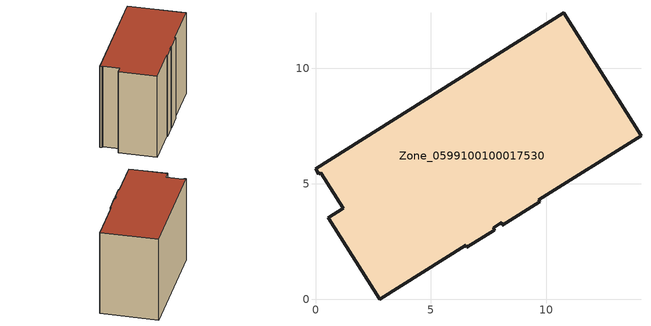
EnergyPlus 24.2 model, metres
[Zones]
Zone_0599100100017530
 floor ground (C_G): 9.72,4.23 8.08,3.21 8.06,3.34 7.71,3.1 7.75,3 6.55,2.25 6.5,2.33 2.78,0 0.56,3.52 1.2,3.94 0.24,5.47 0.15,5.41 0,5.66 10.74,12.41 14.09,7.08 9.66,4.31 z0
 wall outside (C_F): 6.5,2.33 6.55,2.25 7.75,3 7.71,3.1 8.06,3.34 8.08,3.21 9.72,4.23 9.66,4.31 14.09,7.08 10.74,12.41 0,5.66 0.15,5.41 0.24,5.47 1.2,3.94 0.56,3.52 2.78,0 6.5,2.33 z0:9.69
 roof outside (C_R): 7.75,3 7.71,3.1 8.06,3.34 8.08,3.21 9.72,4.23 9.66,4.31 14.09,7.08 10.74,12.41 0,5.66 0.15,5.41 0.24,5.47 1.2,3.94 0.56,3.52 2.78,0 6.5,2.33 6.55,2.25 z9.69
[BUILDING]
Pand.0599100100017530: North Axis=0; Terrain=City; Loads Convergence Tolerance Value=0.04; Temperature Convergence Tolerance Value=0.4; Solar Distribution=FullExterior; Maximum Number of Warmup Days=25; Minimum Number of Warmup Days=1
[Site:Location]
Rotterdam.The.Hague.AP_ZH_NLD Design_Conditions: Latitude=51.96; Longitude=4.45; Time Zone=1; Elevation=-4.5
[SITE:GROUNDTEMPERATURE:BUILDINGSURFACE]
18, 18, 18, 18, 18, 18, 18, 18, 18, 18, 18, 18
[MATERIAL] Thermal Absorptance=0.9; Solar Absorptance=0.7; Visible Absorptance=0.7
Name | Roughness | Thickness | Conductivity | Density | Specific Heat
G.TC.2015-2018 | MediumSmooth | 0.15 | 0.0428571 | 540 | 1210
F.TC.2015-2018 | Rough | 0.3 | 0.0666667 | 1920 | 840
R.TC.2015-2018 | MediumRough | 0.2 | 0.0333333 | 1500 | 1000
[CONSTRUCTION]
C_G: G.TC.2015-2018
C_F: F.TC.2015-2018
C_R: R.TC.2015-2018
[ZONE]
Zone_0599100100017530: Type=1; Multiplier=1; Ceiling Height=Autocalculate; Volume=Autocalculate; Floor Area=autocalculate; Part of Total Floor Area=Yes
[ZONEINFILTRATION:DESIGNFLOWRATE]
Infil_Zone_0599100100017530: Zone or ZoneList or Space or SpaceList=Zone_0599100100017530; Schedule=AlwaysOn; Design Flow Rate Calculation Method=Flow/Area; Flow Rate per Floor Area=0.0015; Constant Term Coefficient=1; Temperature Term Coefficient=0; Velocity Term Coefficient=0; Velocity Squared Term Coefficient=0
[HVACTEMPLATE:ZONE:IDEALLOADSAIRSYSTEM]
Zone_0599100100017530: Maximum Heating Supply Air Temperature=50; Minimum Cooling Supply Air Temperature=13; Maximum Heating Supply Air Humidity Ratio=0.0156; Minimum Cooling Supply Air Humidity Ratio=0.0077; Heating Limit=NoLimit; Cooling Limit=NoLimit; Dehumidification Control Type=ConstantSensibleHeatRatio; Cooling Sensible Heat Ratio=0.7; Dehumidification Setpoint=60; Humidification Control Type=None; Humidification Setpoint=30; Outdoor Air Method=None; Outdoor Air Flow Rate per Person=0.00944; Outdoor Air Flow Rate per Zone Floor Area=0; Outdoor Air Flow Rate per Zone=0; Demand Controlled Ventilation Type=None; Outdoor Air Economizer Type=NoEconomizer; Heat Recovery Type=None; Sensible Heat Recovery Effectiveness=0.7; Latent Heat Recovery Effectiveness=0.65
[ZONECONTROL:THERMOSTAT]
ThermostatControl_Zone_0599100100017530: Zone or ZoneList=Zone_0599100100017530; Control Type Schedule=DualSetpointControlType; Control 1=Thermostat_Zone_0599100100017530; Temperature Difference Between Cutout And Setpoint=0
[THERMOSTATSETPOINT:DUALSETPOINT]
Thermostat_Zone_0599100100017530: Heating Setpoint Temperature Schedule=HeatingSetpoint_Zone_0599100100017530; Cooling Setpoint Temperature Schedule=CoolingSetpoint_Zone_0599100100017530
[SCHEDULE:COMPACT]
HeatingSetpoint_Zone_0599100100017530: Through: 12/31, For: AllDays, Until: 24:00, 21
CoolingSetpoint_Zone_0599100100017530: Through: 12/31, For: AllDays, Until: 24:00, 24
DualSetpointControlType: Through: 12/31, For: AllDays, Until: 24:00, 4
AlwaysOn: Through: 12/31, For: AllDays, Until: 24:00, 1
